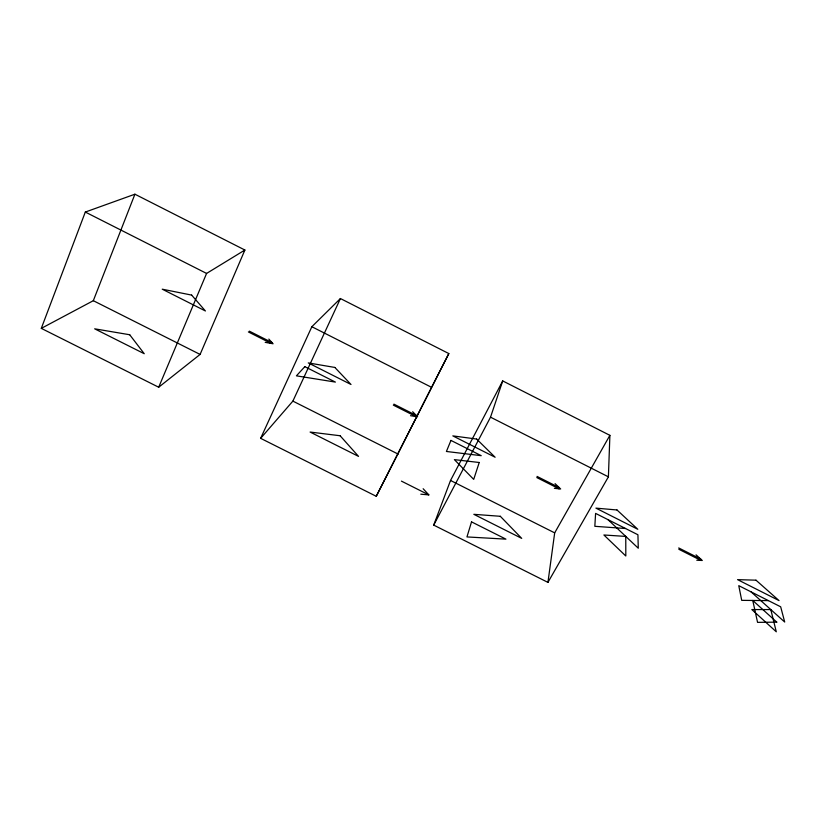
<?xml version="1.0" encoding="UTF-8"?>
<svg xmlns="http://www.w3.org/2000/svg" width="826" height="826" viewBox="0 0 826 826"><rect width="100%" height="100%" fill="white"/><g stroke="black" fill="none" stroke-linecap="round" stroke-linejoin="round"><path stroke-width="1.24" d="M608.401 476.839L609.887 435.333L502.714 380.931L450.531 480.464L433.712 525.109L547.937 582.382L608.401 476.839L490.53 417.171L502.714 380.931M547.937 582.382L554.68 532.873L609.887 435.333M41.3 328.366L85.315 212.055L134.917 194.203L244.888 250.03L200.099 354.426L158.695 387.229L41.3 328.366L93.317 300.695L134.917 194.203M158.695 387.229L206.583 273.437L244.888 250.03M260.634 438.338L311.856 326.724L340.426 298.537L448.828 353.569L376.253 496.302L260.634 438.338L292.879 401.116L340.426 298.537M376.253 496.302L448.828 353.569M433.712 525.109L490.53 417.171M768.407 600.616L741.717 600.357L738.764 585.655L780.673 606.8L784.7 622.03L751.051 591.86M696.762 560.224L702.276 560.482L696.05 554.835M625.54 528.516L594.834 526.307L595.598 513.4L637.93 534.763L638.271 548.206L608.008 519.668M420.816 494.196L428.828 494.888L423.149 488.734M554.37 488.331L560.658 488.971L555.072 483.644M410.522 415.715L417.595 416.738L412.67 411.73M265.198 342.356L273.076 343.771L268.822 339.083M401.436 481.124L428.828 494.888M93.317 300.695L200.099 354.426M292.879 401.116L398.173 454.114M450.531 480.464L554.68 532.873M85.315 212.055L206.583 273.437M311.856 326.724L431.213 387.146M249.318 331.143L272.012 342.594M393.899 404.141L416.356 415.478M537.024 476.406L559.254 487.629M678.704 547.948L700.716 559.057M248.368 331.938L271.114 343.42M393.321 405.122L415.829 416.49M536.797 477.562L559.088 488.816M678.838 549.269L700.902 560.41M471.532 521.877L466.958 536.931L505.925 539.141L471.532 521.877M479.225 462.498L473.701 479.39L454.393 459.638L479.225 462.498M450.955 440.413L446.412 451.471L481.217 455.673L450.955 440.413M304.825 366.661L296.41 375.84L335.397 382.087L304.825 366.661M776.77 622.133L757.566 622.37L752.754 600.471L776.77 622.133M770.803 609.567L751.836 609.557L776.285 631.797L770.803 609.567M755.986 580.182L737.556 579.635L779.021 600.574L755.986 580.182M625.767 536.415L603.899 534.99L625.809 556.001L625.767 536.415M500.308 516.291L473.835 514.319L521.712 538.376L500.308 516.291M617.001 509.972L595.907 508.124L637.786 529.27L617.001 509.972M340.116 435.746L310.101 432.05L358.536 456.386L340.116 435.746M476.633 439.06L452.824 435.88L495.125 457.243L476.633 439.06M334.85 367.446L308.274 362.913L351.009 384.482L334.85 367.446M129.703 334.747L94.66 328.82L144.251 353.724L129.703 334.747M191.653 295.099L162.237 289.183L205.416 310.979L191.653 295.099"/></g></svg>
